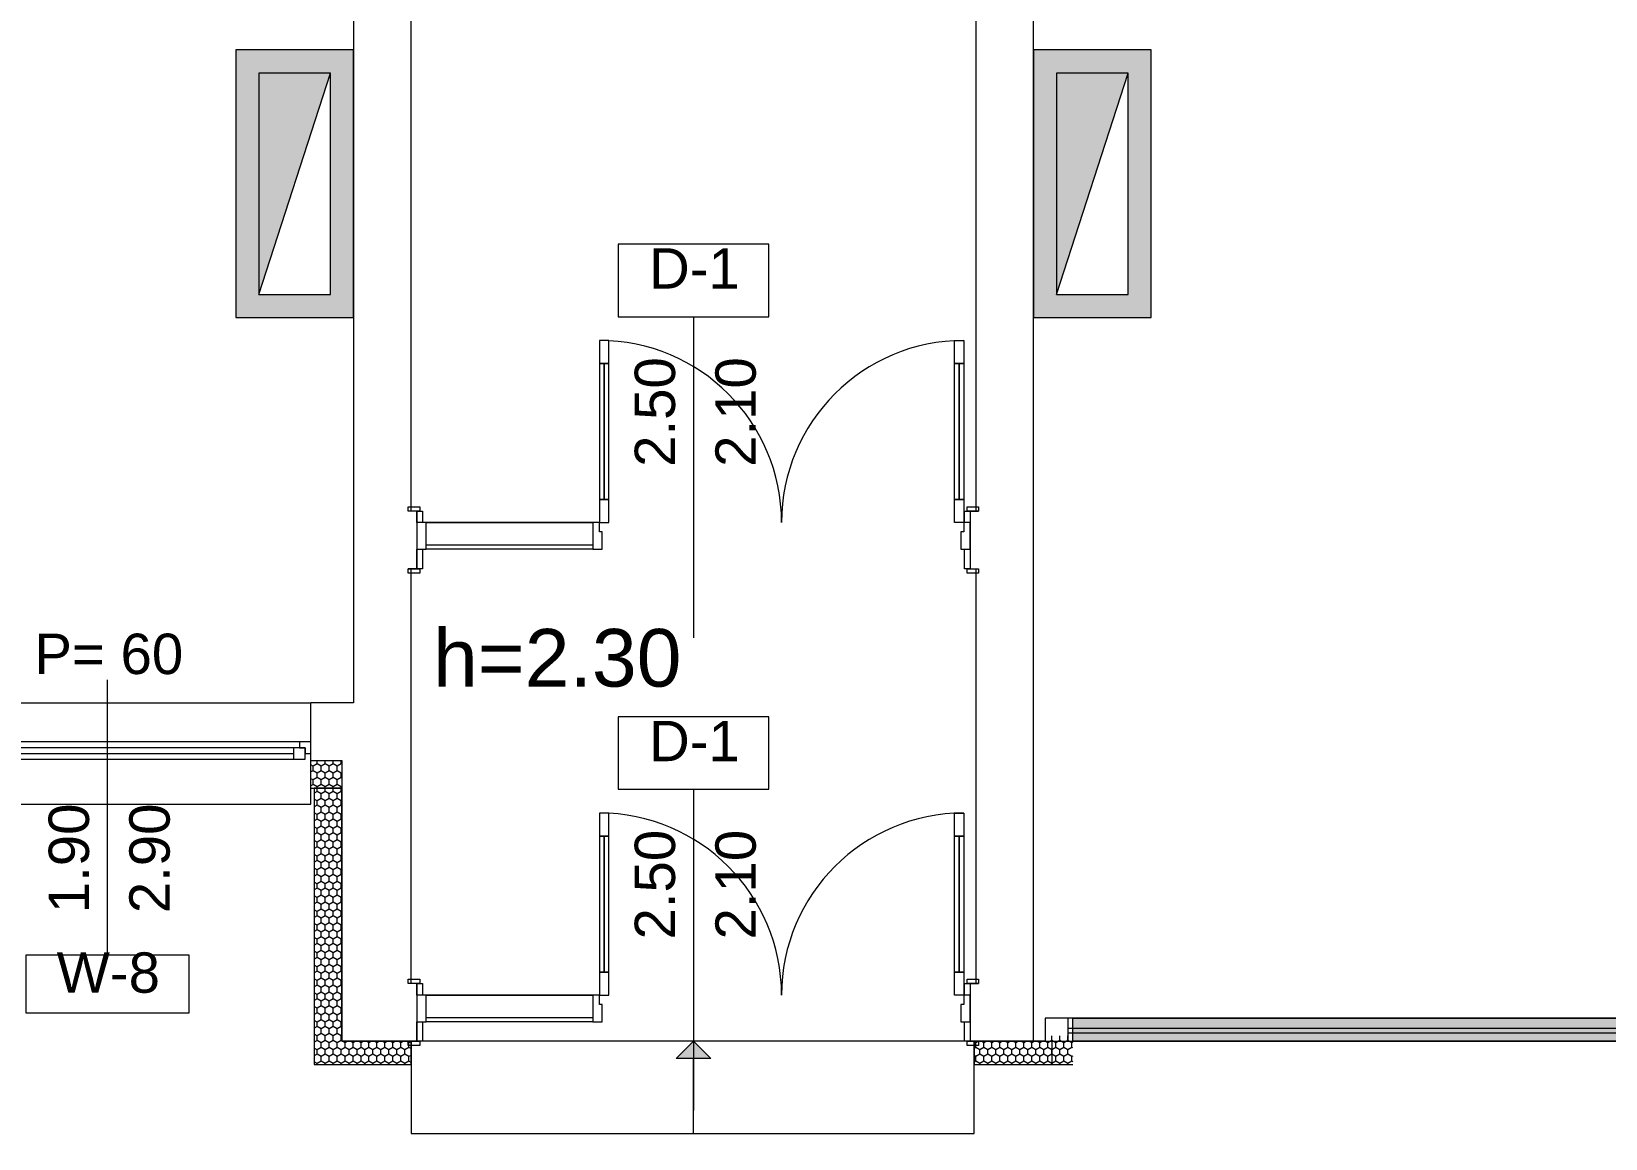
# Model space of a CAD drawing. Header units: feet. Extents: x 2796058 to 2855058, y -67651 to -26651.
# Drawn here: x 2824522 to 2831349, y -50780 to -45978 of the extents above; entities that cross this region are included whole.
import ezdxf
from ezdxf.enums import TextEntityAlignment as Align

# ---------------------------------------------------------------- set-up
doc = ezdxf.new("R2010")
doc.units = ezdxf.units.FT
doc.header["$MEASUREMENT"] = 0
doc.linetypes.add('Long Dashed', pattern=[529.166651, 317.499995, -211.666656])
doc.layers.add('0_muret e jashtme', color=7, linetype='Continuous')
doc.layers.add('Shell - Roof', color=7, linetype='Continuous')
for name, color, linetype, lineweight in [('0_muret e jashtme_Pen_No__1', 7, 'Continuous', 0), ('ARCHICAD Door Markers_Pen_No__60', 230, 'Continuous', 0), ('ARCHICAD Doors_Pen_No__60', 230, 'Continuous', 0), ('ARCHICAD Window Markers_Pen_No__20', 1, 'Continuous', 0), ('ARCHICAD Windows_Pen_No__20', 1, 'Continuous', 0), ('Shell - Roof_Pen_No__1', 7, 'Continuous', 0), ('Shell - Roof_Pen_No__15', 214, 'Continuous', 0), ('Shell - Roof_Pen_No__21', 7, 'Continuous', 0), ('Structural - Bearing_Pen_No__1', 7, 'Continuous', 0), ('Structural - Bearing_Pen_No__15', 214, 'Continuous', 0), ('Text blocks_Pen_No__1', 7, 'Continuous', 0)]:
    doc.layers.add(name, color=color, linetype=linetype, lineweight=lineweight)
doc.layers.add('0_muret e jashtme_Pen_No__14', color=7, linetype='Continuous', lineweight=0, true_color=0xbd8b17)
doc.layers.add('Structural - Bearing_Pen_No__61', color=7, linetype='Continuous', lineweight=0, true_color=0x6a6a6a)
doc.styles.add('GENERATED_STYLE_1', font='arial.ttf')
pattern_1 = [(90, (2247653.822, -76424.967), (-34.6410162, 0), [20, -40]), (90, (2247636.502, -76394.967), (-34.6410162, 0), [20, -40]), (150, (2247653.822, -76404.967), (17.320508, 30), [20, -40]), (150, (2247619.18, -76404.967), (17.320508, 30), [20, -40]), (210, (2247653.822, -76424.967), (-17.320508, 30), [20, -40]), (210, (2247619.18, -76424.967), (-17.320508, 30), [20, -40])]

# ---------------------------------------------------------------- blocks, each defined once
blk = doc.blocks.new('Wall_15', base_point=(2826168.2, -48890.1))
at = {"layer": '0_muret e jashtme_Pen_No__1', "color": 7, "linetype": 'Continuous', "lineweight": 0}
blk.add_line((2825868.2, -49140.1), (2825868.2, -49260.1), dxfattribs=at)
at = {"layer": '0_muret e jashtme_Pen_No__1', "color": 7, "linetype": 'Continuous', "lineweight": 0, "flags": 128}
for points in [[(2825918.2, -48890.1), (2825868.2, -48890.1)], [(2826168.2, -50108.5), (2826168.2, -48890.1)], [(2825868.2, -49260.1), (2825868.2, -50358.5)], [(2825868.2, -50358.5), (2826168.2, -50358.5)]]:
    blk.add_lwpolyline(points, dxfattribs=at)
blk = doc.blocks.new('Double Door with Sidelight 22')
at = {"layer": 'ARCHICAD Doors_Pen_No__60', "color": 230, "linetype": 'Continuous', "lineweight": 0}
for p, q in [((-407.9, 790), (-407.9, 690)), ((-367.9, 790), (-407.9, 790)), ((-367.9, 690), (-367.9, 790)), ((1132, 690), (1132, 790)), ((1132, 790), (1172, 790)), ((1172, 790), (1172, 690)), ((-407.9, 690), (-407.9, 100)), ((-387.9, 690), (-407.9, 690)), ((-407.9, 690), (-367.9, 690)), ((-387.9, 100), (-387.9, 690)), ((-387.9, 690), (-387.9, 100)), ((-367.9, 690), (-387.9, 690)), ((-387.9, 690), (-387.9, 100)), ((-367.9, 100), (-367.9, 690)), ((1132, 690), (1152, 690)), ((1132, 100), (1132, 690)), ((1172, 690), (1132, 690)), ((1152, 690), (1172, 690)), ((1152, 100), (1152, 690)), ((1152, 690), (1152, 100)), ((1152, 690), (1152, 100)), ((1172, 690), (1172, 100)), ((-1237, 50), (-1237, 69)), ((-1237, 69), (-1187, 69)), ((-1187, 69), (-1187, 50)), ((-407.9, 100), (-387.9, 100)), ((-367.9, 100), (-407.9, 100)), ((-407.9, 100), (-407.9, 0)), ((-387.9, 100), (-367.9, 100)), ((-367.9, 0), (-367.9, 100)), ((1152, 100), (1132, 100)), ((1132, 0), (1132, 100)), ((1132, 100), (1172, 100)), ((1172, 100), (1152, 100)), ((1172, 100), (1172, 0)), ((1187, 69), (1237, 69)), ((1187, 50), (1187, 69)), ((1237, 69), (1237, 50)), ((-1187, 50), (-1237, 50)), ((-1200, 50), (-1237, 50)), ((-1200, 50), (-1237, 50)), ((-1200, 0), (-1200, 50)), ((-1200, 50), (-1175, 50)), ((-1200, 50), (-1200, 0)), ((-1200, 50), (-1200, 0)), ((-1200, 50), (-1200, 0)), ((-1175, 0), (-1200, 0)), ((-1160, 0), (-1200, 0)), ((-1200, 0), (-1200, -115)), ((-1200, 0), (-1200, -115)), ((-1200, 0), (-1200, -115)), ((-1175, 50), (-1175, 0)), ((-1160, 0), (-435.9, 0)), ((-1160, -115), (-1160, 0)), ((-1160, -115), (-1160, 0)), ((-435.9, 0), (-1160, 0)), ((-435.9, 0), (-435.9, -115)), ((-407.9, 0), (-435.9, 0)), ((-435.9, 0), (-435.9, -115)), ((-407.9, -40), (-407.9, 0)), ((-407.9, 0), (-367.9, 0)), ((1172, 0), (1132, 0)), ((1200, 0), (1172, 0)), ((1172, 0), (1172, -40)), ((1175, 0), (1175, 50)), ((1175, 50), (1200, 50)), ((1200, 0), (1175, 0)), ((1237, 50), (1187, 50)), ((1200, 50), (1200, 0)), ((1200, 50), (1200, 0)), ((1200, 50), (1200, 0)), ((1200, 50), (1200, 0)), ((1200, 50), (1237, 50)), ((1200, 50), (1237, 50)), ((1200, -115), (1200, 0)), ((1200, 0), (1200, -115)), ((1200, 0), (1200, -115)), ((-395.9, -40), (-407.9, -40)), ((-395.9, -115), (-395.9, -40)), ((1172, -40), (1160, -40)), ((1160, -40), (1160, -115)), ((-1200, -200), (-1200, -115)), ((-1200, -115), (-1175, -115)), ((-1200, -115), (-1160, -115)), ((-1200, -115), (-1200, -200)), ((-1200, -115), (-1200, -200)), ((-1175, -115), (-1175, -200)), ((-1160, -97), (-435.9, -97)), ((-435.9, -115), (-1160, -115)), ((-435.9, -115), (-395.9, -115)), ((1160, -115), (1200, -115)), ((1175, -200), (1175, -115)), ((1175, -115), (1200, -115)), ((1200, -115), (1200, -200)), ((1200, -115), (1200, -200)), ((1200, -115), (1200, -200)), ((-1237, -219), (-1237, -200)), ((-1237, -200), (-1187, -200)), ((-1200, -200), (-1237, -200)), ((-1200, -200), (-1237, -200)), ((-1175, -200), (-1200, -200)), ((-1187, -200), (-1187, -219)), ((1200, -200), (1175, -200)), ((1187, -200), (1237, -200)), ((1187, -219), (1187, -200)), ((1200, -200), (1237, -200)), ((1200, -200), (1237, -200)), ((1237, -200), (1237, -219)), ((-1187, -219), (-1237, -219)), ((1237, -219), (1187, -219))]:
    blk.add_line(p, q, dxfattribs=at)
for centre, start, end in [((-407.9, 0), 0, 90), ((1172, 0), 90, 180)]:
    blk.add_arc(centre, 790, start, end, dxfattribs=at)
blk = doc.blocks.new('D Marker 22_3')
at = {"layer": 'ARCHICAD Door Markers_Pen_No__60', "color": 230, "linetype": 'Continuous', "lineweight": 0}
for p, q in [((327.2, 1157.1), (-327.2, 1157.1)), ((-327.2, 1157.1), (-327.2, 842.9)), ((327.2, 842.9), (327.2, 1157.1)), ((-327.2, 842.9), (327.2, 842.9)), ((0, 842.9), (0, -550))]:
    blk.add_line(p, q, dxfattribs=at)
at = {"layer": 'ARCHICAD Door Markers_Pen_No__60', "color": 230, "lineweight": 0, "style": 'GENERATED_STYLE_1'}
for tag, p in [('AC_MarkerText_2', (-27.5, 191.5)), ('AC_MarkerText_3', (322.5, 191.5))]:
    blk.add_attdef(tag, text='', height=175, rotation=90, dxfattribs=at).set_placement(p, align=Align.BOTTOM_LEFT)
blk.add_attdef('AC_MarkerText_1', text='', height=175, dxfattribs=at).set_placement((-192.8, 912.5), align=Align.BOTTOM_LEFT)
blk = doc.blocks.new('Wall_19', base_point=(2826168.2, -48308.5))
at = {"layer": '0_muret e jashtme_Pen_No__1', "color": 7, "linetype": 'Continuous', "lineweight": 0}
for p, q in [((2826193.2, -48058.5), (2826156.2, -48058.5)), ((2826193.2, -48058.5), (2826193.2, -48108.5)), ((2826193.2, -48058.5), (2826193.2, -48108.5)), ((2828593.2, -48058.5), (2828630.2, -48058.5)), ((2828593.2, -48058.5), (2828593.2, -48108.5)), ((2828593.2, -48058.5), (2828593.2, -48108.5)), ((2826193.2, -48108.5), (2826193.2, -48223.5)), ((2828593.2, -48108.5), (2828593.2, -48223.5)), ((2826193.2, -48223.5), (2826193.2, -48308.5)), ((2828593.2, -48223.5), (2828593.2, -48308.5)), ((2826193.2, -48308.5), (2826156.2, -48308.5)), ((2828593.2, -48308.5), (2828630.2, -48308.5))]:
    blk.add_line(p, q, dxfattribs=at)
at = {"layer": '0_muret e jashtme_Pen_No__1', "color": 7, "linetype": 'Continuous', "lineweight": 0, "flags": 128}
for points in [[(2826193.2, -48058.5), (2826168.2, -48058.5)], [(2828618.2, -48058.5), (2828593.2, -48058.5)], [(2826168.2, -48308.5), (2826193.2, -48308.5)], [(2828593.2, -48308.5), (2828618.2, -48308.5)]]:
    blk.add_lwpolyline(points, dxfattribs=at)
at = {"layer": 'ARCHICAD Door Markers_Pen_No__60', "color": 230, "lineweight": 0}
blk.add_blockref('D Marker 22_3', (2827393.2, -48058.5), dxfattribs=at).add_auto_attribs({'AC_MarkerText_1': 'D-1', 'AC_MarkerText_2': '2.50', 'AC_MarkerText_3': '2.10'})
at = {"layer": 'ARCHICAD Doors_Pen_No__60', "color": 230, "linetype": 'Continuous', "lineweight": 0, "zscale": 1000}
blk.add_blockref('Double Door with Sidelight 22', (2827393.2, -48108.5), dxfattribs=at)
blk = doc.blocks.new('Wall_21', base_point=(2826168.2, -48890.1))
at = {"layer": '0_muret e jashtme_Pen_No__1', "color": 7, "linetype": 'Continuous', "lineweight": 0, "flags": 128}
for points in [[(2825918.2, -42758.5), (2825918.2, -44558.5)], [(2826168.2, -48058.5), (2826168.2, -42758.5)], [(2825918.2, -44808.5), (2825918.2, -48890.1)], [(2826168.2, -48890.1), (2826168.2, -48308.5)]]:
    blk.add_lwpolyline(points, dxfattribs=at)
blk = doc.blocks.new('Wall_50', base_point=(2836218.2, -50358.5))
at = {"layer": '0_muret e jashtme_Pen_No__1', "color": 7, "linetype": 'Continuous', "lineweight": 0, "flags": 128}
for points in [[(2836118.2, -50258.5), (2828918.2, -50258.5)], [(2828918.2, -50258.5), (2828918.2, -50358.5)], [(2828918.2, -50358.5), (2836218.2, -50358.5)]]:
    blk.add_lwpolyline(points, dxfattribs=at)
blk = doc.blocks.new('Window 22_4')
at = {"layer": 'ARCHICAD Windows_Pen_No__20', "color": 1, "linetype": 'Continuous', "lineweight": 0}
for p, q in [((-650, 150), (-650, 220)), ((-650, 220), (650, 220)), ((650, 220), (650, 150)), ((-650, 150), (-650, 30)), ((650, 150), (650, 30)), ((-650, 30), (-650, 0)), ((-650, 0), (-625, 0)), ((-650, 0), (-650, -50)), ((-650, 0), (-650, -50)), ((-625, 25), (-575, 25)), ((-625, -25), (-625, 25)), ((-625, 0), (-625, -25)), ((-575, 25), (575, 25)), ((-575, 25), (-575, -25)), ((-575, 25), (575, 25)), ((-575, 0), (575, 0)), ((575, -25), (575, 25)), ((575, 25), (625, 25)), ((625, 25), (625, -25)), ((625, -25), (625, 0)), ((625, 0), (650, 0)), ((650, 30), (650, 0)), ((650, 0), (650, -50)), ((650, 0), (650, -50)), ((-600, -50), (-650, -50)), ((-650, -50), (-650, -220)), ((-625, -25), (-600, -25)), ((-575, -25), (-625, -25)), ((-600, -25), (-600, -50)), ((600, -50), (-600, -50)), ((575, -25), (-575, -25)), ((625, -25), (575, -25)), ((600, -50), (600, -25)), ((600, -25), (625, -25)), ((650, -50), (600, -50)), ((650, -50), (650, -220)), ((-650, -220), (650, -220))]:
    blk.add_line(p, q, dxfattribs=at)
blk = doc.blocks.new('W Marker 22_4')
at = {"layer": 'ARCHICAD Window Markers_Pen_No__20', "color": 1, "linetype": 'Continuous', "lineweight": 0}
for p, q in [((0, -1640.2), (0, 100)), ((-354.4, -1640.2), (-354.4, -1890.2)), ((354.4, -1640.2), (-354.4, -1640.2)), ((354.4, -1890.2), (354.4, -1640.2)), ((-354.4, -1890.2), (354.4, -1890.2))]:
    blk.add_line(p, q, dxfattribs=at)
at = {"layer": 'ARCHICAD Window Markers_Pen_No__20', "color": 1, "lineweight": 0, "style": 'GENERATED_STYLE_1'}
for tag, p in [('AC_MarkerText_2', (-27.5, -913)), ('AC_MarkerText_3', (322.5, -912.9))]:
    blk.add_attdef(tag, text='', height=175, rotation=90, dxfattribs=at).set_placement(p, align=Align.BOTTOM_LEFT)
for tag, p in [('AC_MarkerText_4', (-316.8, 72.1)), ('AC_MarkerText_1', (-220, -1855.6))]:
    blk.add_attdef(tag, text='', height=175, dxfattribs=at).set_placement(p, align=Align.BOTTOM_LEFT)
blk = doc.blocks.new('Window 22_9')
at = {"layer": 'ARCHICAD Windows_Pen_No__20', "color": 1, "linetype": 'Continuous', "lineweight": 0}
for p, q in [((-882.8, 150), (-882.8, 220)), ((-882.8, 220), (882.8, 220)), ((882.8, 220), (882.8, 150)), ((-882.8, 150), (-882.8, 30)), ((882.8, 150), (882.8, 30)), ((-882.8, 30), (-882.8, 0)), ((-882.8, 0), (-857.8, 0)), ((-882.8, 0), (-882.8, -50)), ((-882.8, 0), (-882.8, -50)), ((-857.8, 25), (-807.8, 25)), ((-857.8, -25), (-857.8, 25)), ((-857.8, 0), (-857.8, -25)), ((-807.8, 25), (807.8, 25)), ((-807.8, 25), (-807.8, -25)), ((-807.8, 25), (807.8, 25)), ((-807.8, 0), (807.8, 0)), ((807.8, -25), (807.8, 25)), ((807.8, 25), (857.8, 25)), ((857.8, 25), (857.8, -25)), ((857.8, -25), (857.8, 0)), ((857.8, 0), (882.8, 0)), ((882.8, 30), (882.8, 0)), ((882.8, 0), (882.8, -50)), ((882.8, 0), (882.8, -50)), ((-832.8, -50), (-882.8, -50)), ((-882.8, -50), (-882.8, -220)), ((-857.8, -25), (-832.8, -25)), ((-807.8, -25), (-857.8, -25)), ((-832.8, -25), (-832.8, -50)), ((832.8, -50), (-832.8, -50)), ((807.8, -25), (-807.8, -25)), ((857.8, -25), (807.8, -25)), ((832.8, -50), (832.8, -25)), ((832.8, -25), (857.8, -25)), ((882.8, -50), (832.8, -50)), ((882.8, -50), (882.8, -220)), ((-882.8, -220), (882.8, -220))]:
    blk.add_line(p, q, dxfattribs=at)
blk = doc.blocks.new('W Marker 22')
at = {"layer": 'ARCHICAD Window Markers_Pen_No__20', "color": 1, "linetype": 'Continuous', "lineweight": 0}
for p, q in [((0, -1095), (0, 100)), ((-354.4, -1095), (-354.4, -1345)), ((354.4, -1095), (-354.4, -1095)), ((354.4, -1345), (354.4, -1095)), ((-354.4, -1345), (354.4, -1345))]:
    blk.add_line(p, q, dxfattribs=at)
at = {"layer": 'ARCHICAD Window Markers_Pen_No__20', "color": 1, "lineweight": 0, "style": 'GENERATED_STYLE_1'}
for tag, rotation, p in [('AC_MarkerText_3', 90, (322.5, -912.9)), ('AC_MarkerText_4', 180, (316.8, 367.1)), ('A', 90, (-27.5, -912.9)), ('AC_MarkerText_1', 180, (220, -1012.5))]:
    blk.add_attdef(tag, text='', height=175, rotation=rotation, dxfattribs=at).set_placement(p, align=Align.BOTTOM_LEFT)
blk = doc.blocks.new('Door with Sidelight on Side 2 22')
at = {"layer": 'ARCHICAD Doors_Pen_No__60', "color": 230, "linetype": 'Continuous', "lineweight": 0}
for p, q in [((1132, 784), (1132, 884)), ((1132, 884), (1172, 884)), ((1172, 884), (1172, 784)), ((1132, 784), (1152, 784)), ((1132, 100), (1132, 784)), ((1172, 784), (1132, 784)), ((1152, 784), (1172, 784)), ((1152, 100), (1152, 784)), ((1152, 784), (1152, 100)), ((1152, 784), (1152, 100)), ((1172, 784), (1172, 100)), ((-1237, 100), (-1237, 119)), ((-1237, 119), (-1187, 119)), ((-1187, 100), (-1237, 100)), ((-1200, 100), (-1237, 100)), ((-1200, 100), (-1237, 100)), ((-1200, 0), (-1200, 100)), ((-1200, 100), (-1175, 100)), ((-1200, 100), (-1200, 0)), ((-1200, 100), (-1200, 0)), ((-1200, 100), (-1200, 0)), ((-1187, 119), (-1187, 100)), ((-1175, 100), (-1175, 0)), ((1152, 100), (1132, 100)), ((1132, 0), (1132, 100)), ((1132, 100), (1172, 100)), ((1172, 100), (1152, 100)), ((1172, 100), (1172, 0)), ((1175, 0), (1175, 100)), ((1175, 100), (1200, 100)), ((1187, 119), (1237, 119)), ((1187, 100), (1187, 119)), ((1237, 100), (1187, 100)), ((1200, 100), (1200, 0)), ((1200, 100), (1200, 0)), ((1200, 100), (1200, 0)), ((1200, 100), (1200, 0)), ((1200, 100), (1237, 100)), ((1200, 100), (1237, 100)), ((1237, 119), (1237, 100)), ((-1175, 0), (-1200, 0)), ((-1160, 0), (-1200, 0)), ((-1200, 0), (-1200, -115)), ((-1200, 0), (-1200, -115)), ((-1200, 0), (-1200, -115)), ((-1160, 0), (260, 0)), ((-1160, -115), (-1160, 0)), ((-1160, -115), (-1160, 0)), ((260, 0), (-1160, 0)), ((260, 0), (260, -115)), ((288, 0), (260, 0)), ((260, 0), (260, -115)), ((288, -40), (288, 0)), ((1172, 0), (1132, 0)), ((1200, 0), (1172, 0)), ((1172, 0), (1172, -40)), ((1200, 0), (1175, 0)), ((1200, -115), (1200, 0)), ((1200, 0), (1200, -115)), ((1200, 0), (1200, -115)), ((300, -40), (288, -40)), ((300, -115), (300, -40)), ((1172, -40), (1160, -40)), ((1160, -40), (1160, -115)), ((-1200, -270), (-1200, -115)), ((-1200, -115), (-1175, -115)), ((-1200, -115), (-1160, -115)), ((-1200, -115), (-1200, -150)), ((-1200, -115), (-1200, -150)), ((-1175, -115), (-1175, -270)), ((-1160, -97), (260, -97)), ((260, -115), (-1160, -115)), ((260, -115), (300, -115)), ((1160, -115), (1200, -115)), ((1175, -270), (1175, -115)), ((1175, -115), (1200, -115)), ((1200, -115), (1200, -270)), ((1200, -115), (1200, -150)), ((1200, -115), (1200, -150)), ((-1200, -150), (-1200, -270)), ((-1200, -150), (-1200, -270)), ((1200, -150), (1200, -270)), ((1200, -150), (1200, -270)), ((-1237, -289), (-1237, -270)), ((-1237, -270), (-1187, -270)), ((-1200, -270), (-1237, -270)), ((-1200, -270), (-1237, -270)), ((-1175, -270), (-1200, -270)), ((-1187, -270), (-1187, -289)), ((1200, -270), (1175, -270)), ((1187, -270), (1237, -270)), ((1187, -289), (1187, -270)), ((1200, -270), (1237, -270)), ((1200, -270), (1237, -270)), ((1237, -270), (1237, -289)), ((-1187, -289), (-1237, -289)), ((1237, -289), (1187, -289))]:
    blk.add_line(p, q, dxfattribs=at)
blk.add_arc((1172, 0), 884, 90, 180, dxfattribs=at)
blk = doc.blocks.new('D Marker 22_4')
at = {"layer": 'ARCHICAD Door Markers_Pen_No__60', "color": 230, "linetype": 'Continuous', "lineweight": 0}
for p, q in [((327.2, 1157.1), (-327.2, 1157.1)), ((-327.2, 1157.1), (-327.2, 842.9)), ((327.2, 842.9), (327.2, 1157.1)), ((-327.2, 842.9), (327.2, 842.9)), ((0, 842.9), (0, -670))]:
    blk.add_line(p, q, dxfattribs=at)
at = {"layer": 'ARCHICAD Door Markers_Pen_No__60', "color": 230, "lineweight": 0, "style": 'GENERATED_STYLE_1'}
for tag, p in [('AC_MarkerText_2', (-27.5, 191.5)), ('AC_MarkerText_3', (322.5, 191.4))]:
    blk.add_attdef(tag, text='', height=175, rotation=90, dxfattribs=at).set_placement(p, align=Align.BOTTOM_LEFT)
blk.add_attdef('AC_MarkerText_1', text='', height=175, dxfattribs=at).set_placement((-192.8, 912.5), align=Align.BOTTOM_LEFT)
blk = doc.blocks.new('Wall_51', base_point=(2819918.2, -48890.1))
at = {"layer": '0_muret e jashtme_Pen_No__14', "linetype": 'Continuous', "lineweight": 0, "true_color": 0xbd8b17}
h = blk.add_hatch(dxfattribs=at)
h.set_pattern_fill('STYROFOAM_SM_INSULATION', color=42, style=0, pattern_type=2)
h.set_pattern_definition(pattern_1)
h.paths.add_polyline_path([(2819749.3, -49140.1), (2819668.2, -49260.1), (2819918.2, -49260.1), (2819918.2, -49140.1)])
h = blk.add_hatch(dxfattribs=at)
h.set_pattern_fill('STYROFOAM_SM_INSULATION', color=42, style=0, pattern_type=2)
h.set_pattern_definition(pattern_1)
h.paths.add_polyline_path([(2819749.3, -49140.1), (2819668.2, -49140.1), (2819668.2, -49260.1)])
h = blk.add_hatch(dxfattribs=at)
h.set_pattern_fill('STYROFOAM_SM_INSULATION', color=42, style=0, pattern_type=2)
h.set_pattern_definition(pattern_1)
h.paths.add_polyline_path([(2821363.6, -49140.1), (2821218.2, -49140.1), (2821218.2, -49260.1), (2821363.6, -49260.1)])
h = blk.add_hatch(dxfattribs=at)
h.set_pattern_fill('STYROFOAM_SM_INSULATION', color=42, style=0, pattern_type=2)
h.set_pattern_definition(pattern_1)
h.paths.add_polyline_path([(2823763.6, -49140.1), (2823763.6, -49260.1), (2823968.2, -49260.1), (2823968.2, -49140.1)])
h = blk.add_hatch(dxfattribs=at)
h.set_pattern_fill('STYROFOAM_SM_INSULATION', color=42, style=0, pattern_type=2)
h.set_pattern_definition(pattern_1)
h.paths.add_polyline_path([(2825868.2, -49140.1), (2825733.9, -49140.1), (2825733.9, -49260.1), (2825868.2, -49260.1)])
at = {"layer": '0_muret e jashtme_Pen_No__1', "color": 7, "linetype": 'Continuous', "lineweight": 0}
for p, q in [((2819918.2, -49060.1), (2819918.2, -48890.1)), ((2821218.2, -49060.1), (2821218.2, -48890.1)), ((2821363.6, -48890.1), (2821326.6, -48890.1)), ((2821363.6, -48890.1), (2821363.6, -48990.1)), ((2821363.6, -48890.1), (2821363.6, -48990.1)), ((2823763.6, -48890.1), (2823800.6, -48890.1)), ((2823763.6, -48890.1), (2823763.6, -48990.1)), ((2823763.6, -48890.1), (2823763.6, -48990.1)), ((2823968.2, -49060.1), (2823968.2, -48890.1)), ((2825733.9, -49060.1), (2825733.9, -48890.1)), ((2821363.6, -48990.1), (2821363.6, -49105.1)), ((2823763.6, -48990.1), (2823763.6, -49105.1)), ((2819918.2, -49110.1), (2819918.2, -49060.1)), ((2821218.2, -49110.1), (2821218.2, -49060.1)), ((2823968.2, -49110.1), (2823968.2, -49060.1)), ((2825733.9, -49110.1), (2825733.9, -49060.1)), ((2819749.3, -49140.1), (2819668.2, -49140.1)), ((2819749.3, -49140.1), (2819918.2, -49140.1)), ((2819918.2, -49140.1), (2819918.2, -49110.1)), ((2819918.2, -49260.1), (2819918.2, -49140.1)), ((2821218.2, -49140.1), (2821218.2, -49110.1)), ((2821218.2, -49140.1), (2821363.6, -49140.1)), ((2821218.2, -49260.1), (2821218.2, -49140.1)), ((2821363.6, -49105.1), (2821363.6, -49140.1)), ((2821363.6, -49140.1), (2821363.6, -49260.1)), ((2823763.6, -49105.1), (2823763.6, -49140.1)), ((2823763.6, -49140.1), (2823968.2, -49140.1)), ((2823763.6, -49140.1), (2823763.6, -49260.1)), ((2823968.2, -49140.1), (2823968.2, -49110.1)), ((2823968.2, -49260.1), (2823968.2, -49140.1)), ((2825733.9, -49140.1), (2825733.9, -49110.1)), ((2825733.9, -49140.1), (2825868.2, -49140.1)), ((2825733.9, -49260.1), (2825733.9, -49140.1)), ((2825868.2, -49140.1), (2825868.2, -49260.1)), ((2821363.6, -49260.1), (2821326.6, -49260.1)), ((2823763.6, -49260.1), (2823800.6, -49260.1))]:
    blk.add_line(p, q, dxfattribs=at)
at = {"layer": '0_muret e jashtme_Pen_No__1', "color": 7, "linetype": 'Continuous', "lineweight": 0, "flags": 128}
for points in [[(2821363.6, -48890.1), (2821218.2, -48890.1)], [(2823968.2, -48890.1), (2823763.6, -48890.1)], [(2825868.2, -48890.1), (2825733.9, -48890.1)], [(2819668.2, -49260.1), (2819668.2, -49140.1)], [(2819668.2, -49260.1), (2819918.2, -49260.1)], [(2821218.2, -49260.1), (2821363.6, -49260.1)], [(2823763.6, -49260.1), (2823968.2, -49260.1)], [(2825733.9, -49260.1), (2825868.2, -49260.1)]]:
    blk.add_lwpolyline(points, dxfattribs=at)
at = {"layer": 'ARCHICAD Door Markers_Pen_No__60', "color": 230, "lineweight": 0}
blk.add_blockref('D Marker 22_4', (2822563.6, -48890.1), dxfattribs=at).add_auto_attribs({'AC_MarkerText_1': 'D-4', 'AC_MarkerText_2': '2.40', 'AC_MarkerText_3': '3.50'})
at = {"layer": 'ARCHICAD Doors_Pen_No__60', "color": 230, "linetype": 'Continuous', "lineweight": 0, "xscale": -1, "zscale": 1000}
blk.add_blockref('Door with Sidelight on Side 2 22', (2822563.6, -48990.1), dxfattribs=at)
at = {"layer": 'ARCHICAD Window Markers_Pen_No__20', "color": 1, "lineweight": 0}
blk.add_blockref('W Marker 22_4', (2820568.2, -48890.1), dxfattribs=at).add_auto_attribs({'AC_MarkerText_1': 'W-9', 'AC_MarkerText_2': '1.30', 'AC_MarkerText_3': '2.90', 'AC_MarkerText_4': 'P= 60'})
ref = blk.add_blockref('W Marker 22', (2824851, -48890.1), dxfattribs=at)
ref.add_attrib('AC_MarkerText_1', 'W-8', dxfattribs={"color": 1, "lineweight": 0, "height": 175, "style": 'GENERATED_STYLE_1'}).set_placement((2824631, -50200.5), align=Align.BOTTOM_LEFT)
ref.add_attrib('AC_MarkerText_2', '1.90', dxfattribs={"color": 1, "lineweight": 0, "height": 175, "rotation": 90, "style": 'GENERATED_STYLE_1'}).set_placement((2824823.5, -49803), align=Align.BOTTOM_LEFT)
ref.add_attrib('AC_MarkerText_3', '2.90', dxfattribs={"color": 1, "lineweight": 0, "height": 175, "rotation": 90, "style": 'GENERATED_STYLE_1'}).set_placement((2825173.5, -49803), align=Align.BOTTOM_LEFT)
ref.add_attrib('AC_MarkerText_4', 'P= 60', dxfattribs={"color": 1, "lineweight": 0, "height": 175, "style": 'GENERATED_STYLE_1'}).set_placement((2824534.2, -48818), align=Align.BOTTOM_LEFT)
at = {"layer": 'ARCHICAD Windows_Pen_No__20', "color": 1, "linetype": 'Continuous', "lineweight": 0, "zscale": 1000, "rotation": 180}
blk.add_blockref('Window 22_4', (2820568.2, -49110.1), dxfattribs=at)
at = {"layer": 'ARCHICAD Windows_Pen_No__20', "color": 1, "linetype": 'Continuous', "lineweight": 0, "xscale": -1, "zscale": 1000, "rotation": 180}
blk.add_blockref('Window 22_9', (2824851, -49110.1), dxfattribs=at)
blk = doc.blocks.new('Line_10', base_point=(2827393.5, -50758.5))
at = {"layer": 'Shell - Roof', "linetype": 'Continuous', "lineweight": 0, "true_color": 0x000000}
blk.add_hatch(color=18, dxfattribs=at).paths.add_polyline_path([(2827393.5, -50358.5), (2827318.5, -50433.5), (2827468.5, -50433.5)])
at = {"layer": 'Shell - Roof_Pen_No__1', "color": 7, "linetype": 'Continuous', "lineweight": 0}
for p, q in [((2827393.5, -50358.5), (2827318.5, -50433.5)), ((2827393.5, -50358.5), (2827468.5, -50433.5)), ((2827468.5, -50433.5), (2827318.5, -50433.5)), ((2827393.5, -50758.5), (2827393.5, -50433.5))]:
    blk.add_line(p, q, dxfattribs=at)
blk = doc.blocks.new('D Marker 22_2')
at = {"layer": 'ARCHICAD Door Markers_Pen_No__60', "color": 230, "linetype": 'Continuous', "lineweight": 0}
for p, q in [((0, -1092.9), (0, 300)), ((-327.2, -1092.9), (-327.2, -1407.1)), ((327.2, -1092.9), (-327.2, -1092.9)), ((327.2, -1407.1), (327.2, -1092.9)), ((-327.2, -1407.1), (327.2, -1407.1))]:
    blk.add_line(p, q, dxfattribs=at)
at = {"layer": 'ARCHICAD Door Markers_Pen_No__60', "color": 230, "lineweight": 0, "style": 'GENERATED_STYLE_1'}
for tag, rotation, p in [('AC_MarkerText_3', 270, (-322.5, -327.3)), ('AC_MarkerText_2', 270, (27.5, -327.3)), ('AC_MarkerText_1', 180, (192.8, -1042.5))]:
    blk.add_attdef(tag, text='', height=175, rotation=rotation, dxfattribs=at).set_placement(p, align=Align.BOTTOM_LEFT)

msp = doc.modelspace()

# ---------------------------------------------------------------- hatches: boundary and pattern name
at = {"layer": '0_muret e jashtme_Pen_No__14', "linetype": 'Continuous', "lineweight": 0, "true_color": 0xbd8b17}
h = msp.add_hatch(dxfattribs=at)
h.set_pattern_fill('STYROFOAM_SM_INSULATION', color=42, style=0, pattern_type=2)
h.set_pattern_definition(pattern_1)
h.paths.add_polyline_path([(2826168.173, -50459.03), (2826168.173, -50358.549), (2825868.173, -50358.549), (2825868.173, -49260.13), (2825748.173, -49260.13), (2825748.173, -50459.03)])
at = {"layer": 'Structural - Bearing_Pen_No__1', "linetype": 'Continuous', "lineweight": 0}
h = msp.add_hatch(color=9, dxfattribs=at)
h.paths.add_polyline_path([(2825918.173, -46058.549), (2825408.173, -46058.549), (2825408.173, -47218.549), (2825918.173, -47218.549)])
h.paths.add_polyline_path([(2825508.173, -47118.549), (2825818.173, -47118.549), (2825818.173, -46158.549), (2825508.173, -46158.549)], flags=0)
h = msp.add_hatch(color=9, dxfattribs=at)
h.paths.add_polyline_path([(2829378.173, -46058.549), (2828868.173, -46058.549), (2828868.173, -47218.549), (2829378.173, -47218.549)])
h.paths.add_polyline_path([(2828968.173, -47118.549), (2829278.173, -47118.549), (2829278.173, -46158.549), (2828968.173, -46158.549)], flags=0)
for points in [[(2825508.173, -47118.549), (2825818.173, -46158.549), (2825508.173, -46158.549)], [(2828968.173, -47118.549), (2829278.173, -46158.549), (2828968.173, -46158.549)]]:
    msp.add_hatch(color=8, dxfattribs=at).paths.add_polyline_path(points)
at = {"layer": 'Structural - Bearing_Pen_No__15', "linetype": 'Continuous', "lineweight": 0, "true_color": 0x6a6a6a}
msp.add_hatch(color=251, dxfattribs=at).paths.add_polyline_path([(2835168.173, -42808.549), (2836218.173, -42808.549), (2836218.173, -46058.549), (2837618.173, -46058.549), (2837618.173, -47658.549), (2836218.173, -47658.549), (2836218.173, -50358.549), (2829038.173, -50358.549), (2829038.173, -50258.549), (2836118.173, -50258.549), (2836118.173, -47558.549), (2837518.173, -47558.549), (2837518.173, -46158.549), (2836118.173, -46158.549), (2836118.173, -42908.549), (2835168.173, -42908.549)])

# ---------------------------------------------------------------- linework, layer by layer
at = {"layer": '0_muret e jashtme_Pen_No__1', "color": 7, "linetype": 'Continuous', "lineweight": 0}
for p, q in [((2826193.173, -50108.549), (2826156.173, -50108.549)), ((2826193.173, -50108.549), (2826193.173, -50158.549)), ((2826193.173, -50108.549), (2826193.173, -50158.549)), ((2828593.173, -50108.549), (2828630.173, -50108.549)), ((2828593.173, -50108.549), (2828593.173, -50158.549)), ((2828593.173, -50108.549), (2828593.173, -50158.549)), ((2826193.173, -50158.549), (2826193.173, -50273.549)), ((2828593.173, -50158.549), (2828593.173, -50273.549)), ((2826193.173, -50273.549), (2826193.173, -50358.549)), ((2828593.173, -50273.549), (2828593.173, -50358.549)), ((2826193.173, -50358.549), (2826156.173, -50358.549)), ((2828593.173, -50358.549), (2828630.173, -50358.549)), ((2828918.173, -50358.549), (2828610.607, -50358.549)), ((2828610.607, -50358.549), (2828610.607, -50459.03)), ((2828610.607, -50459.03), (2829038.173, -50459.03))]:
    msp.add_line(p, q, dxfattribs=at)
at = {"layer": '0_muret e jashtme_Pen_No__1', "color": 7, "linetype": 'Continuous', "lineweight": 0, "flags": 128}
for points in [[(2828618.173, -42758.549), (2828618.173, -48058.549)], [(2828868.173, -50358.549), (2828868.173, -44708.935)], [(2828618.173, -48308.549), (2828618.173, -50089.549)], [(2828618.173, -48890.13), (2828618.173, -50108.549)], [(2826193.173, -50108.549), (2826168.173, -50108.549)], [(2828618.173, -50108.549), (2828593.173, -50108.549)], [(2826168.173, -50358.549), (2826193.173, -50358.549)], [(2828593.173, -50358.549), (2828618.173, -50358.549)]]:
    msp.add_lwpolyline(points, dxfattribs=at)
msp.add_lwpolyline([(2826168.173, -50459.03), (2826168.173, -50358.549), (2825868.173, -50358.549), (2825868.173, -49260.13), (2825748.173, -49260.13), (2825748.173, -50459.03)], close=True, dxfattribs=at)
at = {"layer": '0_muret e jashtme_Pen_No__14', "color": 42, "linetype": 'Continuous', "lineweight": 0, "true_color": 0xbd8b17}
for p, q in [((2828618.304, -50364.967), (2828610.607, -50360.523)), ((2828618.304, -50384.967), (2828610.607, -50389.411)), ((2828629.42, -50358.549), (2828618.304, -50364.967)), ((2828618.304, -50384.967), (2828618.304, -50364.967)), ((2828635.625, -50394.967), (2828618.304, -50384.967)), ((2828652.945, -50384.967), (2828635.625, -50394.967)), ((2828652.945, -50364.967), (2828641.83, -50358.549)), ((2828664.061, -50358.549), (2828652.945, -50364.967)), ((2828652.945, -50384.967), (2828652.945, -50364.967)), ((2828670.266, -50394.967), (2828652.945, -50384.967)), ((2828687.586, -50384.967), (2828670.266, -50394.967)), ((2828687.586, -50364.967), (2828676.471, -50358.549)), ((2828698.702, -50358.549), (2828687.586, -50364.967)), ((2828687.586, -50384.967), (2828687.586, -50364.967)), ((2828704.907, -50394.967), (2828687.586, -50384.967)), ((2828722.227, -50384.967), (2828704.907, -50394.967)), ((2828722.227, -50364.967), (2828711.112, -50358.549)), ((2828733.343, -50358.549), (2828722.227, -50364.967)), ((2828722.227, -50384.967), (2828722.227, -50364.967)), ((2828739.548, -50394.967), (2828722.227, -50384.967)), ((2828756.868, -50384.967), (2828739.548, -50394.967)), ((2828756.868, -50364.967), (2828745.753, -50358.549)), ((2828767.984, -50358.549), (2828756.868, -50364.967)), ((2828756.868, -50384.967), (2828756.868, -50364.967)), ((2828774.189, -50394.967), (2828756.868, -50384.967)), ((2828791.509, -50384.967), (2828774.189, -50394.967)), ((2828791.509, -50364.967), (2828780.394, -50358.549)), ((2828802.625, -50358.549), (2828791.509, -50364.967)), ((2828791.509, -50384.967), (2828791.509, -50364.967)), ((2828808.83, -50394.967), (2828791.509, -50384.967)), ((2828826.15, -50384.967), (2828808.83, -50394.967)), ((2828826.15, -50364.967), (2828815.035, -50358.549)), ((2828837.266, -50358.549), (2828826.15, -50364.967)), ((2828826.15, -50384.967), (2828826.15, -50364.967)), ((2828843.471, -50394.967), (2828826.15, -50384.967)), ((2828860.791, -50384.967), (2828843.471, -50394.967)), ((2828860.791, -50364.967), (2828849.676, -50358.549)), ((2828871.907, -50358.549), (2828860.791, -50364.967)), ((2828860.791, -50384.967), (2828860.791, -50364.967)), ((2828878.112, -50394.967), (2828860.791, -50384.967)), ((2828895.432, -50384.967), (2828878.112, -50394.967)), ((2828895.432, -50364.967), (2828884.317, -50358.549)), ((2828906.548, -50358.549), (2828895.432, -50364.967)), ((2828895.432, -50384.967), (2828895.432, -50364.967)), ((2828912.753, -50394.967), (2828895.432, -50384.967)), ((2828930.073, -50384.967), (2828912.753, -50394.967)), ((2828930.073, -50364.967), (2828918.173, -50358.096)), ((2828947.394, -50354.967), (2828930.073, -50364.967)), ((2828930.073, -50384.967), (2828930.073, -50364.967)), ((2828947.394, -50394.967), (2828930.073, -50384.967)), ((2828947.394, -50354.967), (2828947.394, -50334.967)), ((2828964.714, -50364.967), (2828947.394, -50354.967)), ((2828964.714, -50384.967), (2828947.394, -50394.967)), ((2828982.035, -50354.967), (2828964.714, -50364.967)), ((2828964.714, -50384.967), (2828964.714, -50364.967)), ((2828982.035, -50394.967), (2828964.714, -50384.967)), ((2828982.035, -50354.967), (2828982.035, -50334.967)), ((2828999.355, -50364.967), (2828982.035, -50354.967)), ((2828999.355, -50384.967), (2828982.035, -50394.967)), ((2829016.676, -50354.967), (2828999.355, -50364.967)), ((2828999.355, -50384.967), (2828999.355, -50364.967)), ((2829016.676, -50394.967), (2828999.355, -50384.967)), ((2829016.676, -50354.967), (2829016.676, -50334.967)), ((2829033.996, -50364.967), (2829016.676, -50354.967)), ((2829033.996, -50384.967), (2829016.676, -50394.967)), ((2829038.173, -50362.556), (2829033.996, -50364.967)), ((2829033.996, -50384.967), (2829033.996, -50364.967)), ((2829038.173, -50387.378), (2829033.996, -50384.967)), ((2828618.304, -50424.967), (2828610.607, -50420.523)), ((2828618.304, -50444.967), (2828610.607, -50449.411)), ((2828635.625, -50414.967), (2828618.304, -50424.967)), ((2828618.304, -50444.967), (2828618.304, -50424.967)), ((2828635.625, -50454.967), (2828618.304, -50444.967)), ((2828635.625, -50414.967), (2828635.625, -50394.967)), ((2828652.945, -50424.967), (2828635.625, -50414.967)), ((2828652.945, -50444.967), (2828635.625, -50454.967)), ((2828635.625, -50459.03), (2828635.625, -50454.967)), ((2828670.266, -50414.967), (2828652.945, -50424.967)), ((2828652.945, -50444.967), (2828652.945, -50424.967)), ((2828670.266, -50454.967), (2828652.945, -50444.967)), ((2828670.266, -50414.967), (2828670.266, -50394.967)), ((2828687.586, -50424.967), (2828670.266, -50414.967)), ((2828687.586, -50444.967), (2828670.266, -50454.967)), ((2828670.266, -50459.03), (2828670.266, -50454.967)), ((2828704.907, -50414.967), (2828687.586, -50424.967)), ((2828687.586, -50444.967), (2828687.586, -50424.967)), ((2828704.907, -50454.967), (2828687.586, -50444.967)), ((2828704.907, -50414.967), (2828704.907, -50394.967)), ((2828722.227, -50424.967), (2828704.907, -50414.967)), ((2828722.227, -50444.967), (2828704.907, -50454.967)), ((2828704.907, -50459.03), (2828704.907, -50454.967)), ((2828739.548, -50414.967), (2828722.227, -50424.967)), ((2828722.227, -50444.967), (2828722.227, -50424.967)), ((2828739.548, -50454.967), (2828722.227, -50444.967)), ((2828739.548, -50414.967), (2828739.548, -50394.967)), ((2828756.868, -50424.967), (2828739.548, -50414.967)), ((2828756.868, -50444.967), (2828739.548, -50454.967)), ((2828739.548, -50459.03), (2828739.548, -50454.967)), ((2828774.189, -50414.967), (2828756.868, -50424.967)), ((2828756.868, -50444.967), (2828756.868, -50424.967)), ((2828774.189, -50454.967), (2828756.868, -50444.967)), ((2828774.189, -50414.967), (2828774.189, -50394.967)), ((2828791.509, -50424.967), (2828774.189, -50414.967)), ((2828791.509, -50444.967), (2828774.189, -50454.967)), ((2828774.189, -50459.03), (2828774.189, -50454.967)), ((2828808.83, -50414.967), (2828791.509, -50424.967)), ((2828791.509, -50444.967), (2828791.509, -50424.967)), ((2828808.83, -50454.967), (2828791.509, -50444.967)), ((2828808.83, -50414.967), (2828808.83, -50394.967)), ((2828826.15, -50424.967), (2828808.83, -50414.967)), ((2828826.15, -50444.967), (2828808.83, -50454.967)), ((2828808.83, -50459.03), (2828808.83, -50454.967)), ((2828843.471, -50414.967), (2828826.15, -50424.967)), ((2828826.15, -50444.967), (2828826.15, -50424.967)), ((2828843.471, -50454.967), (2828826.15, -50444.967)), ((2828843.471, -50414.967), (2828843.471, -50394.967)), ((2828860.791, -50424.967), (2828843.471, -50414.967)), ((2828860.791, -50444.967), (2828843.471, -50454.967)), ((2828843.471, -50459.03), (2828843.471, -50454.967)), ((2828878.112, -50414.967), (2828860.791, -50424.967)), ((2828860.791, -50444.967), (2828860.791, -50424.967)), ((2828878.112, -50454.967), (2828860.791, -50444.967)), ((2828878.112, -50414.967), (2828878.112, -50394.967)), ((2828895.432, -50424.967), (2828878.112, -50414.967)), ((2828895.432, -50444.967), (2828878.112, -50454.967)), ((2828878.112, -50459.03), (2828878.112, -50454.967)), ((2828912.753, -50414.967), (2828895.432, -50424.967)), ((2828895.432, -50444.967), (2828895.432, -50424.967)), ((2828912.753, -50454.967), (2828895.432, -50444.967)), ((2828912.753, -50414.967), (2828912.753, -50394.967)), ((2828930.073, -50424.967), (2828912.753, -50414.967)), ((2828930.073, -50444.967), (2828912.753, -50454.967)), ((2828912.753, -50459.03), (2828912.753, -50454.967)), ((2828947.394, -50414.967), (2828930.073, -50424.967)), ((2828930.073, -50444.967), (2828930.073, -50424.967)), ((2828947.394, -50454.967), (2828930.073, -50444.967)), ((2828947.394, -50414.967), (2828947.394, -50394.967)), ((2828964.714, -50424.967), (2828947.394, -50414.967)), ((2828964.714, -50444.967), (2828947.394, -50454.967)), ((2828947.394, -50459.03), (2828947.394, -50454.967)), ((2828982.035, -50414.967), (2828964.714, -50424.967)), ((2828964.714, -50444.967), (2828964.714, -50424.967)), ((2828982.035, -50454.967), (2828964.714, -50444.967)), ((2828982.035, -50414.967), (2828982.035, -50394.967)), ((2828999.355, -50424.967), (2828982.035, -50414.967)), ((2828999.355, -50444.967), (2828982.035, -50454.967)), ((2828982.035, -50459.03), (2828982.035, -50454.967)), ((2829016.676, -50414.967), (2828999.355, -50424.967)), ((2828999.355, -50444.967), (2828999.355, -50424.967)), ((2829016.676, -50454.967), (2828999.355, -50444.967)), ((2829016.676, -50414.967), (2829016.676, -50394.967)), ((2829033.996, -50424.967), (2829016.676, -50414.967)), ((2829033.996, -50444.967), (2829016.676, -50454.967)), ((2829016.676, -50459.03), (2829016.676, -50454.967)), ((2829038.173, -50422.556), (2829033.996, -50424.967)), ((2829033.996, -50444.967), (2829033.996, -50424.967)), ((2829038.173, -50447.378), (2829033.996, -50444.967))]:
    msp.add_line(p, q, dxfattribs=at)
at = {"layer": 'Shell - Roof_Pen_No__1', "color": 7, "linetype": 'Continuous', "lineweight": 0}
for p, q in [((2825918.173, -46058.549), (2825408.173, -46058.549)), ((2825408.173, -46058.549), (2825408.173, -47218.549)), ((2825918.173, -47218.549), (2825918.173, -46058.549)), ((2829378.173, -46058.549), (2828868.173, -46058.549)), ((2828868.173, -46058.549), (2828868.173, -47218.549)), ((2829378.173, -47218.549), (2829378.173, -46058.549)), ((2825408.173, -47218.549), (2825918.173, -47218.549)), ((2828868.173, -47218.549), (2829378.173, -47218.549))]:
    msp.add_line(p, q, dxfattribs=at)
at = {"layer": 'Shell - Roof_Pen_No__15', "color": 153, "linetype": 'Continuous', "lineweight": 0, "true_color": 0x6397cf}
for p, q in [((2836118.173, -50303.477), (2829018.173, -50303.477)), ((2836118.173, -50323.477), (2829018.173, -50323.477))]:
    msp.add_line(p, q, dxfattribs=at)
at = {"layer": 'Shell - Roof_Pen_No__21', "color": 7, "linetype": 'Continuous', "lineweight": 0}
for p, q in [((2829018.173, -50358.549), (2829018.173, -50258.549)), ((2828618.173, -50358.549), (2826156.173, -50358.549)), ((2826168.173, -50358.549), (2826168.173, -50758.549)), ((2828593.173, -50358.549), (2828918.173, -50358.549)), ((2828610.607, -50758.549), (2828610.607, -50358.549)), ((2826168.173, -50758.549), (2828610.607, -50758.549))]:
    msp.add_line(p, q, dxfattribs=at)
at = {"layer": 'Shell - Roof_Pen_No__21', "color": 7, "linetype": 'Long Dashed', "lineweight": 0}
msp.add_line((2828948.173, -50358.549), (2828948.173, -50458.549), dxfattribs=at)
at = {"layer": 'Structural - Bearing_Pen_No__1', "color": 7, "linetype": 'Continuous', "lineweight": 0, "flags": 128}
for points in [[(2825918.173, -46058.549), (2825408.173, -46058.549), (2825408.173, -47218.549), (2825918.173, -47218.549)], [(2829378.173, -46058.549), (2828868.173, -46058.549), (2828868.173, -47218.549), (2829378.173, -47218.549)], [(2825508.173, -47118.549), (2825818.173, -47118.549), (2825818.173, -46158.549), (2825508.173, -46158.549)], [(2825508.173, -47118.549), (2825818.173, -46158.549), (2825508.173, -46158.549)], [(2828968.173, -47118.549), (2829278.173, -47118.549), (2829278.173, -46158.549), (2828968.173, -46158.549)], [(2828968.173, -47118.549), (2829278.173, -46158.549), (2828968.173, -46158.549)]]:
    msp.add_lwpolyline(points, close=True, dxfattribs=at)
at = {"layer": 'Structural - Bearing_Pen_No__61', "color": 251, "linetype": 'Continuous', "lineweight": 0, "true_color": 0x6a6a6a, "flags": 128}
msp.add_lwpolyline([(2835168.173, -42808.549), (2836218.173, -42808.549), (2836218.173, -46058.549), (2837618.173, -46058.549), (2837618.173, -47658.549), (2836218.173, -47658.549), (2836218.173, -50358.549), (2829038.173, -50358.549), (2829038.173, -50258.549), (2836118.173, -50258.549), (2836118.173, -47558.549), (2837518.173, -47558.549), (2837518.173, -46158.549), (2836118.173, -46158.549), (2836118.173, -42908.549), (2835168.173, -42908.549)], close=True, dxfattribs=at)

# ---------------------------------------------------------------- block references
at = {"layer": '0_muret e jashtme', "color": 7, "lineweight": 0}
for name, p in [('Wall_21', (2826168.173, -48890.13)), ('Wall_19', (2826168.173, -48308.549)), ('Wall_51', (2819918.173, -48890.13)), ('Wall_15', (2826168.173, -48890.13)), ('Wall_50', (2836218.173, -50358.549))]:
    msp.add_blockref(name, p, dxfattribs=at)
at = {"layer": 'ARCHICAD Door Markers_Pen_No__60', "color": 230, "lineweight": 0}
ref = msp.add_blockref('D Marker 22_2', (2827393.173, -50358.549), dxfattribs=dict(at, rotation=180))
ref.add_attrib('AC_MarkerText_1', 'D-1', dxfattribs={"color": 230, "lineweight": 0, "height": 175, "rotation": 360, "style": 'GENERATED_STYLE_1'}).set_placement((2827200.372, -49196.049), align=Align.BOTTOM_LEFT)
ref.add_attrib('AC_MarkerText_2', '2.50', dxfattribs={"color": 230, "lineweight": 0, "height": 175, "rotation": 90, "style": 'GENERATED_STYLE_1'}).set_placement((2827365.673, -49917.03), align=Align.BOTTOM_LEFT)
ref.add_attrib('AC_MarkerText_3', '2.10', dxfattribs={"color": 230, "lineweight": 0, "height": 175, "rotation": 90, "style": 'GENERATED_STYLE_1'}).set_placement((2827715.673, -49917.03), align=Align.BOTTOM_LEFT)
at = {"layer": 'ARCHICAD Doors_Pen_No__60', "color": 230, "linetype": 'Continuous', "lineweight": 0, "zscale": 1000}
msp.add_blockref('Double Door with Sidelight 22', (2827393.173, -50158.549), dxfattribs=at)
at = {"layer": 'Shell - Roof', "color": 7, "linetype": 'Continuous', "lineweight": 0}
msp.add_blockref('Line_10', (2827393.463, -50758.549), dxfattribs=at)

# ---------------------------------------------------------------- texts
at = {"layer": 'Text blocks_Pen_No__1', "color": 7, "linetype": 'Continuous', "lineweight": 0, "insert": (2826263.198, -48570.107), "char_height": 250, "attachment_point": 1, "style": 'GENERATED_STYLE_1'}
msp.add_mtext('\\A1;{\\pql;\\fArial|b0|i0|c0|p34;h=2.\\fArial|b0|i0|c0|p34;30}', dxfattribs=at)

doc.saveas('drawing.dxf')
